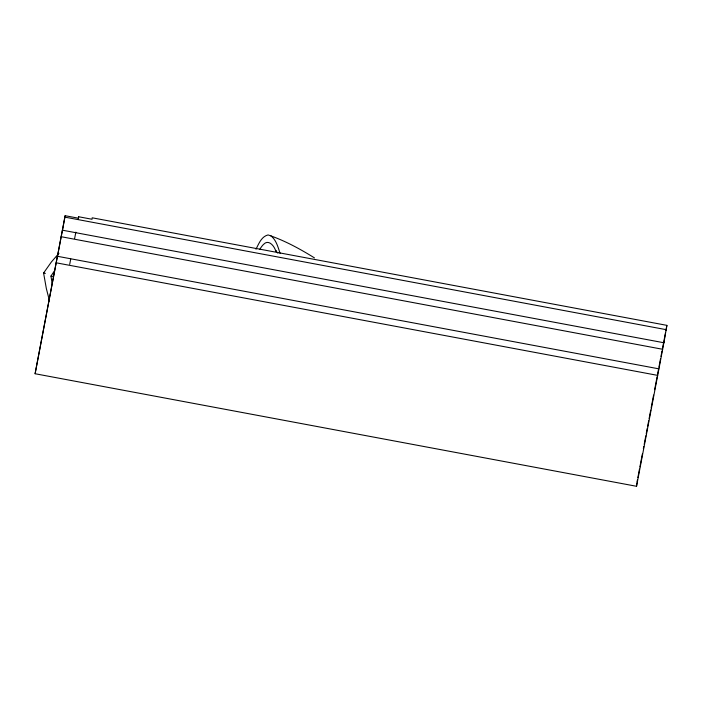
<?xml version="1.0" encoding="UTF-8"?>
<svg xmlns="http://www.w3.org/2000/svg" width="702" height="702" viewBox="0 0 702 702"><rect width="100%" height="100%" fill="white"/><g stroke="black" fill="none" stroke-linecap="round" stroke-linejoin="round"><path stroke-width="1.05" d="M57.503 256.3L62.513 229.747L62.487 230.203L663.925 342.76L663.952 342.295L658.941 368.857L57.503 256.3L57.538 255.835M658.941 368.857L636.538 486.293L35.1 373.736L65.137 215.707L78.501 218.208L78.668 216.76L92.032 219.261L92.19 217.804L666.9 325.359L663.925 342.76M62.487 230.203L65.137 215.707M636.538 486.293L636.898 483.029M35.1 373.736L57.064 258.038M78.255 218.901L78.668 216.76M69.709 264.321L70.726 258.959M74.614 238.583L75.842 232.151M637.021 481.941L637.434 479.799M637.846 477.65L639.478 469.068M639.891 466.927L642.348 454.054M643.365 448.692L643.778 446.551M644.19 444.401L645.822 435.828M646.235 433.678L647.253 428.317M647.665 426.175L648.692 420.814M649.096 418.664L650.736 410.082M651.14 407.941L653.597 395.068M654.624 389.707L657.081 376.842M657.484 374.692L658.511 369.331M658.924 367.19L660.556 358.608M660.968 356.467L661.986 351.097M662.398 348.955L665.47 332.871M665.873 330.721L666.9 325.359M57.125 257.731L57.529 255.844M255.976 249.219C258.775 243.796 261.486 236.442 268.094 234.933C284.468 240.435 299.815 248.789 314.461 257.897M52.088 283.196L50.965 276.088L54.44 270.893M49.482 300.851L46.35 288.566L43.585 273.034L51.439 261.899L58.95 253.29M259.731 249.482A81.493 16.181 -81.7 0 1 263.61 244.322C268.629 238.908 274.342 246.086 275.728 250.965L276.325 250.614M50.965 276.088L53.527 276.553M43.585 273.034L45.393 273.368M64.979 217.155L666.409 329.712M61.241 236.732L662.679 349.289M56.265 262.829L657.695 375.386M275.754 250.983L277.86 253.115M270.533 235.547C276.176 239.698 277.983 247.016 280.072 253.361"/></g></svg>
